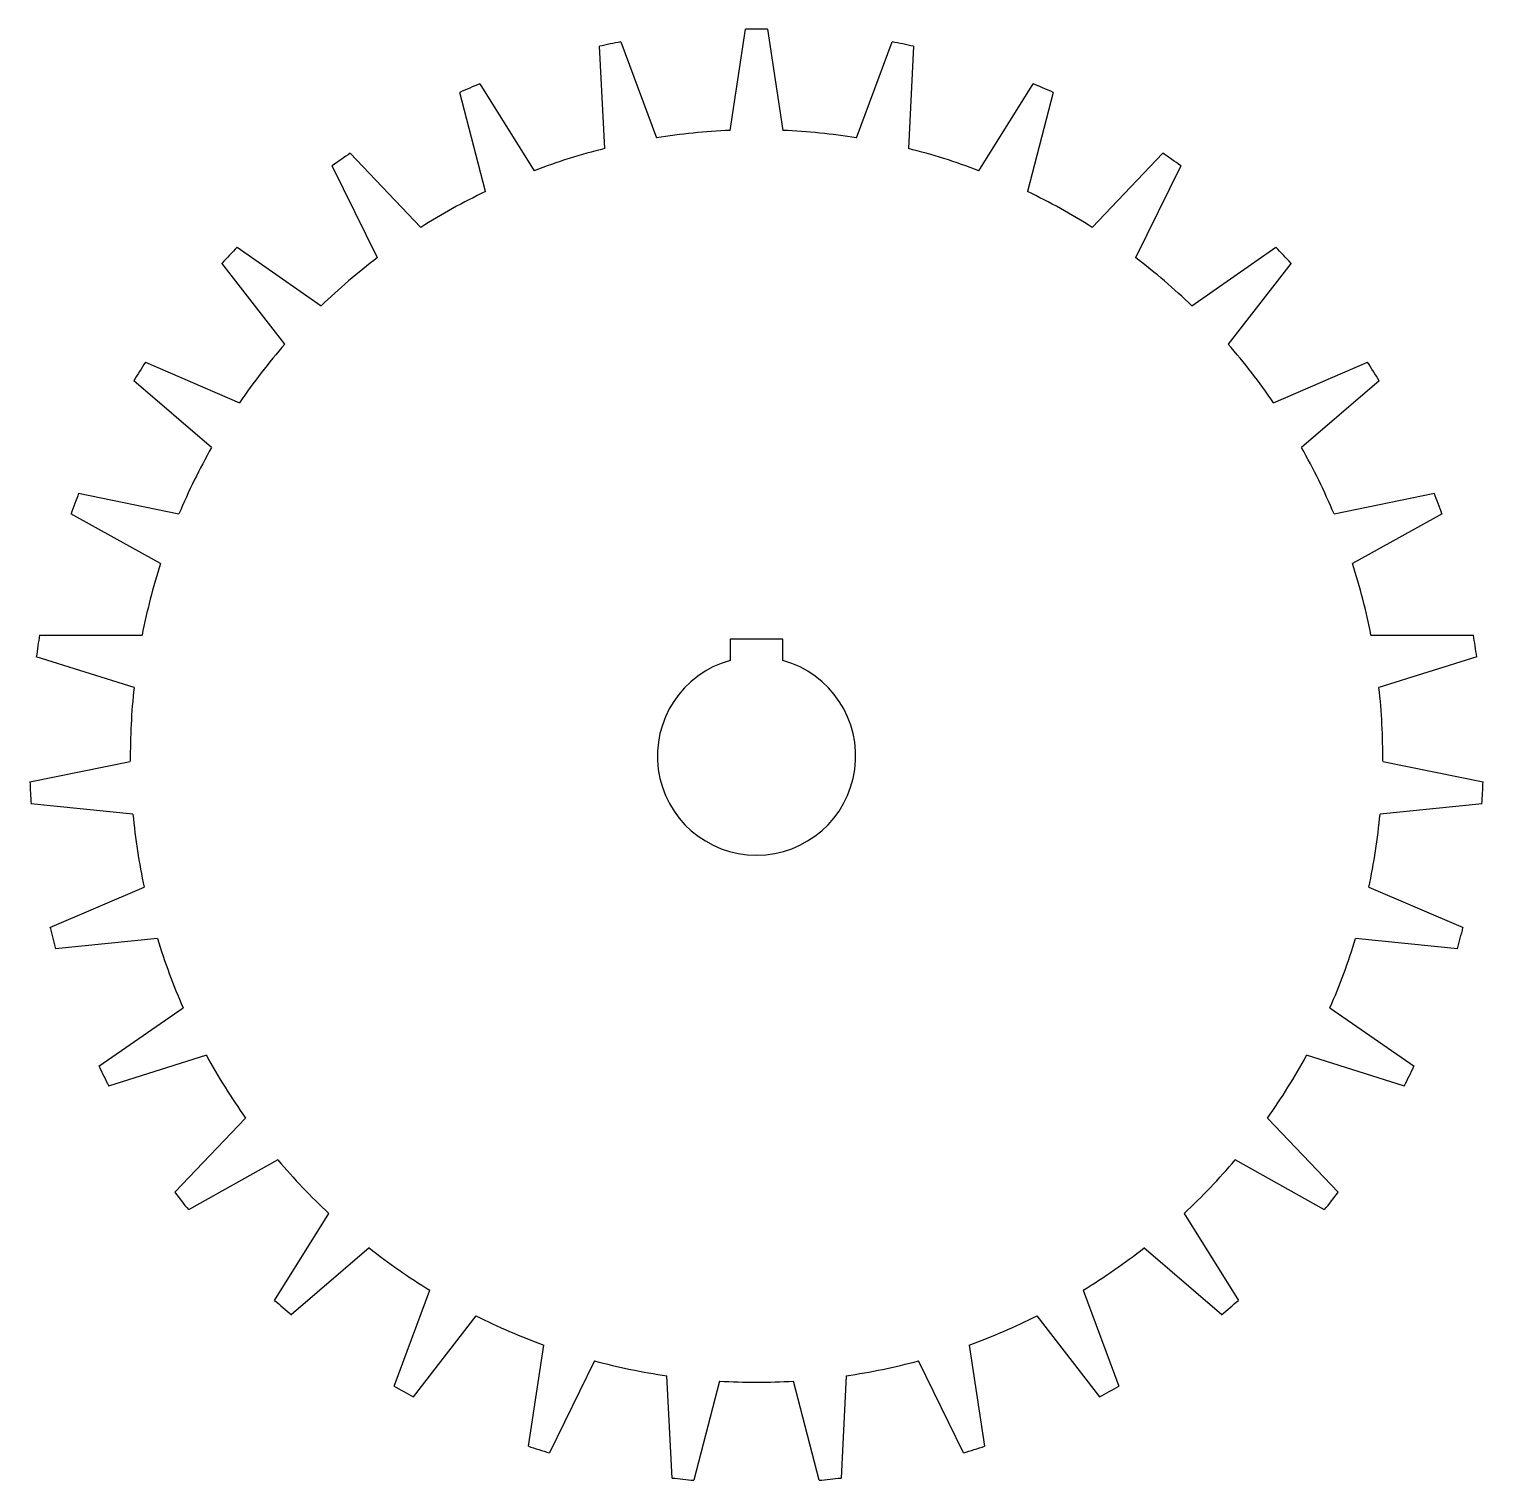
# Model space of a CAD drawing. Header units: millimetres. Extents: x 1088 to 1418, y 468 to 798.
import ezdxf

# ---------------------------------------------------------------- set-up
doc = ezdxf.new("R2010")
doc.units = ezdxf.units.MM
doc.header["$MEASUREMENT"] = 0

# ---------------------------------------------------------------- blocks, each defined once
blk = doc.blocks.new('*U2')
for p, q in [((-6, -11.5), (-2.5, 11.5)), ((2.5, 11.5), (6, -11.5))]:
    blk.add_line(p, q)
blk.add_arc((0, -153.5), 165, 89.1308, 90.8692)
blk = doc.blocks.new('*U3')
at = {"color": 0, "linetype": 'ByBlock', "lineweight": -2, "transparency": 16777216}
for p, rotation in [((1222.22, 783.4), 11.61290322580642), ((1284.02, 783.4), 348.3870967741936), ((1192.58, 774.1), 23.22580645161287), ((1313.65, 774.1), 336.7741935483871), ((1165.43, 759.02), 34.83870967741934), ((1340.81, 759.02), 325.1612903225807), ((1141.86, 738.79), 46.45161290322579), ((1364.37, 738.79), 313.5483870967742), ((1122.85, 714.23), 58.06451612903226), ((1383.38, 714.23), 301.9354838709677), ((1109.17, 686.35), 69.6774193548387), ((1397.06, 686.35), 290.3225806451613), ((1101.39, 656.28), 81.29032258064515), ((1404.85, 656.28), 278.7096774193548), ((1099.81, 625.26), 92.90322580645159), ((1406.42, 625.26), 267.0967741935484), ((1104.52, 594.56), 104.516129032258), ((1401.72, 594.56), 255.483870967742), ((1115.3, 565.44), 116.1290322580645), ((1390.93, 565.44), 243.8709677419355), ((1131.73, 539.08), 127.741935483871), ((1374.5, 539.08), 232.2580645161291), ((1153.13, 516.57), 139.3548387096774), ((1353.1, 516.57), 220.6451612903226), ((1178.62, 498.83), 150.9677419354839), ((1327.61, 498.83), 209.0322580645161), ((1207.16, 486.58), 162.5806451612903), ((1299.07, 486.58), 197.4193548387096), ((1237.59, 480.33), 174.1935483870969), ((1268.65, 480.33), 185.8064516129032)]:
    blk.add_blockref('*U2', p, dxfattribs=dict(at, rotation=rotation))
blk.add_blockref('*U2', (1253.12, 786.54), dxfattribs=at)

msp = doc.modelspace()

# ---------------------------------------------------------------- linework, layer by layer
msp.add_lwpolyline([(1259.12, 654.72), (1259.12, 659.54), (1247.12, 659.54), (1247.12, 654.72, 7.364208)], format="xyb", close=True)
for start, end in [(92.4195, 99.1934), (80.8066, 87.5805), (104.0324, 110.8063), (69.1937, 75.9676), (115.6453, 122.4192), (57.5808, 64.3547), (127.2582, 134.0321), (45.9679, 52.7418), (138.8711, 145.645), (34.355, 41.1289), (150.484, 157.2579), (22.7421, 29.516), (162.0969, 168.8708), (11.1292, 17.9031), (173.7098, 180.4837), (359.5163, 6.2902), (185.3227, 192.0966), (347.9034, 354.6773), (196.9356, 203.7095), (336.2905, 343.0644), (208.5485, 215.3224), (324.6776, 331.4515), (220.1614, 226.9353), (313.0647, 319.8386), (231.7743, 238.5482), (301.4518, 308.2257), (243.3873, 250.1611), (289.8389, 296.6127), (255.0002, 261.774), (278.226, 284.9998), (266.6131, 273.3869)]:
    msp.add_arc((1253.12, 633.04), 142.13, start, end)

# ---------------------------------------------------------------- block references
msp.add_blockref('*U3', (0, 0))

doc.saveas('drawing.dxf')
